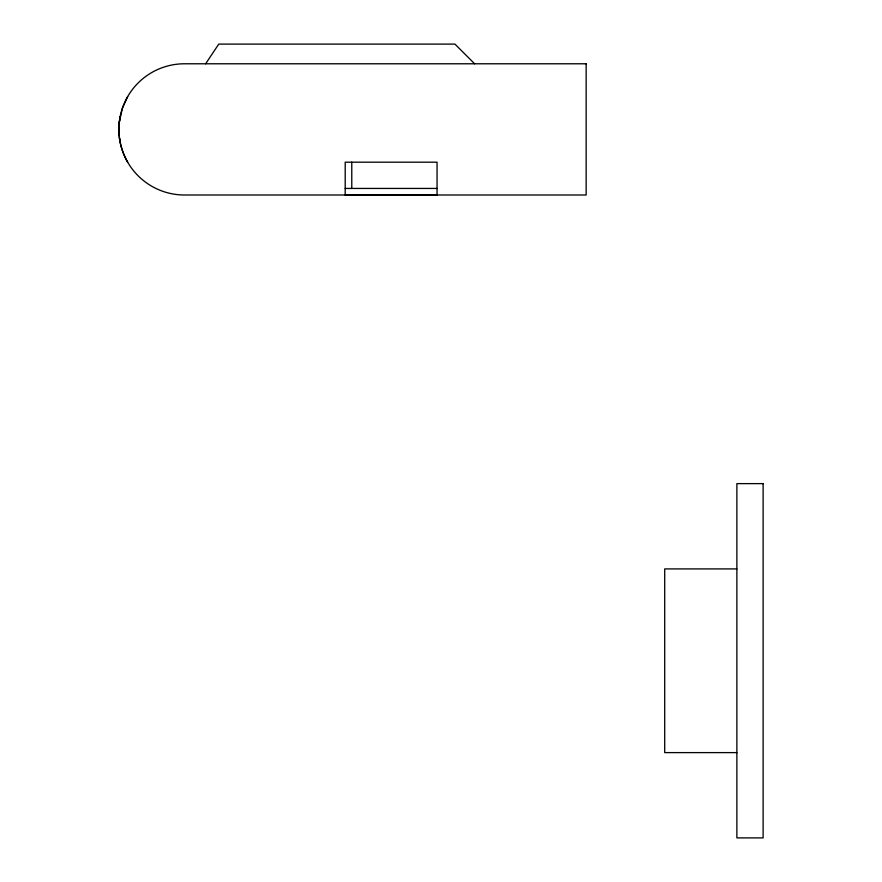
<?xml version="1.0" encoding="UTF-8"?>
<svg xmlns="http://www.w3.org/2000/svg" width="882" height="882" viewBox="0 0 882 882"><rect width="100%" height="100%" fill="white"/><g stroke="black" fill="none" stroke-linecap="round" stroke-linejoin="round"><path stroke-width="1.32" d="M119.313 122.19L122.366 108.299L127.669 96.59M119.279 122.565C117.769 136.225 120.823 150.293 127.669 162.189M119.191 123.359L120.15 116.589M205.627 63.78L218.758 44.1L454.936 44.1L474.626 63.78M345.204 188.439L437.053 188.439M345.204 194.768L437.053 194.768M736.878 568.912L664.708 568.912L664.708 752.611L736.878 752.611M119.445 137.912L120.15 142.189M437.053 194.999L437.053 162.189L345.204 162.189L345.204 194.999M351.775 162.189L351.775 188.439M586.155 63.78L184.492 63.78A65.61 65.61 0 0 0 118.883 129.389A65.61 65.61 0 0 0 184.492 194.999L586.155 194.999L586.155 63.78M763.117 483.623L736.878 483.623L736.878 837.9L763.117 837.9L763.117 483.623"/></g></svg>
